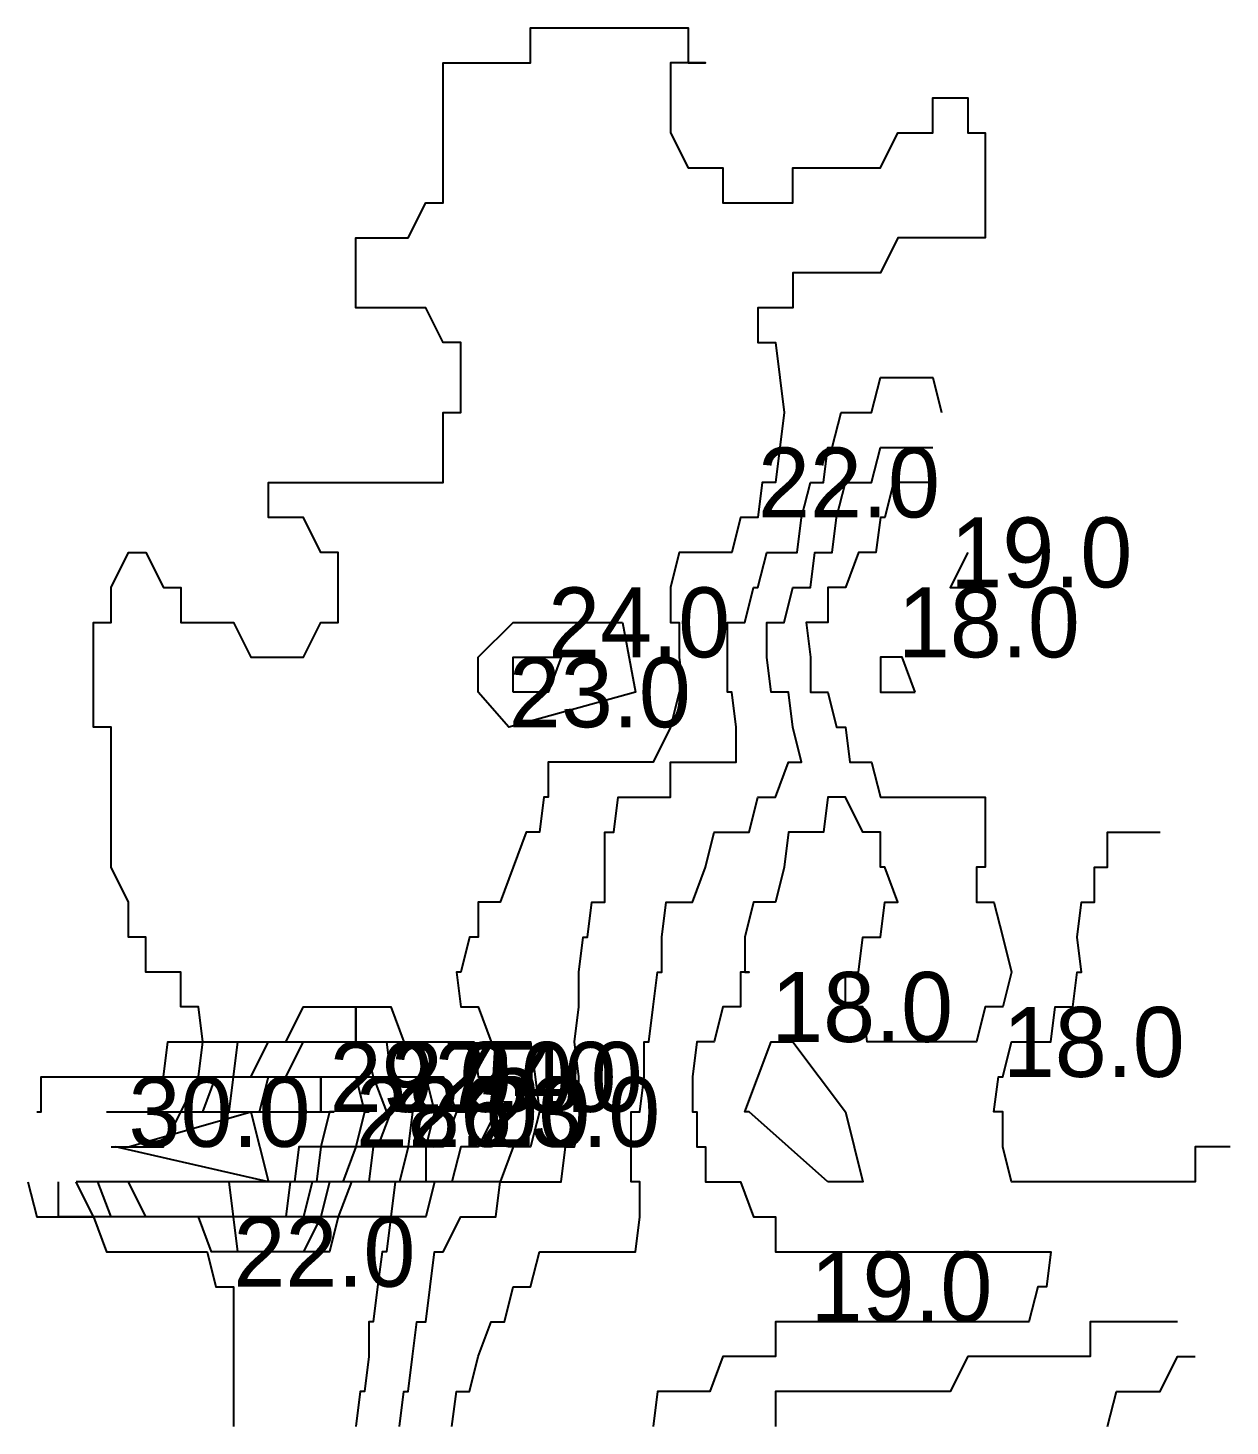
# Model space of a CAD drawing. Extents: x 570945 to 571084, y 5181390 to 5181594.
# Drawn here: x 571023.94 to 571041.12, y 5181518.51 to 5181538.5 of the extents above; entities that cross this region are included whole.
import ezdxf

# ---------------------------------------------------------------- set-up
doc = ezdxf.new("R2010")
doc.units = 0
for name, color, linetype in [('170', 7, 'CONTINUOUS'), ('180', 7, 'CONTINUOUS'), ('190', 7, 'CONTINUOUS'), ('200', 7, 'CONTINUOUS'), ('210', 7, 'CONTINUOUS'), ('220', 7, 'CONTINUOUS'), ('230', 7, 'CONTINUOUS'), ('240', 7, 'CONTINUOUS'), ('250', 7, 'CONTINUOUS'), ('260', 7, 'CONTINUOUS'), ('270', 7, 'CONTINUOUS'), ('280', 7, 'CONTINUOUS'), ('290', 7, 'CONTINUOUS'), ('300', 7, 'CONTINUOUS')]:
    doc.layers.add(name, color=color, linetype=linetype)

msp = doc.modelspace()

# ---------------------------------------------------------------- linework, layer by layer
at = {"layer": '170'}
msp.add_lwpolyline([(571039.375, 5181518.5), (571039.5, 5181519), (571039.625, 5181519), (571039.75, 5181519), (571039.875, 5181519), (571040.125, 5181519), (571040.375, 5181519.5), (571040.625, 5181519.5)], dxfattribs=at)
at = {"layer": '180'}
for points in [[(571036.625, 5181529), (571036.4375, 5181529.5), (571036.375, 5181529.5), (571036.125, 5181529.5), (571036.125, 5181529), (571036.375, 5181529)], [(571035.375, 5181522), (571034.25, 5181523), (571034.1875, 5181523), (571034.5625, 5181524), (571034.875, 5181524), (571035.625, 5181523), (571035.875, 5181522)]]:
    msp.add_lwpolyline(points, close=True, dxfattribs=at)
for points in [[(571041.125, 5181522.5), (571040.875, 5181522.5), (571040.625, 5181522.5), (571040.625, 5181522), (571040.375, 5181522), (571040.125, 5181522), (571039.875, 5181522), (571039.625, 5181522), (571039.375, 5181522), (571039.125, 5181522), (571038.875, 5181522), (571038.625, 5181522), (571038.375, 5181522), (571038.125, 5181522), (571038, 5181522), (571037.875, 5181522.5), (571037.875, 5181523), (571037.8125, 5181523), (571037.75, 5181523), (571037.8125, 5181523.5), (571037.875, 5181523.5), (571038, 5181524), (571038.125, 5181524), (571038.3125, 5181524), (571038.375, 5181524), (571038.5625, 5181524), (571038.625, 5181524.5), (571038.8125, 5181524.5), (571038.875, 5181524.5), (571038.9375, 5181525), (571039, 5181525), (571038.9375, 5181525.5), (571039, 5181526), (571039.0625, 5181526), (571039.125, 5181526), (571039.1875, 5181526), (571039.1875, 5181526.5), (571039.375, 5181526.5), (571039.375, 5181527), (571039.625, 5181527), (571039.875, 5181527), (571040.125, 5181527)], [(571040.375, 5181520), (571040.125, 5181520), (571039.875, 5181520), (571039.625, 5181520), (571039.375, 5181520), (571039.125, 5181520), (571039.125, 5181519.5), (571038.875, 5181519.5), (571038.625, 5181519.5), (571038.375, 5181519.5), (571038.3125, 5181519.5), (571038.125, 5181519.5), (571037.875, 5181519.5), (571037.625, 5181519.5), (571037.375, 5181519.5), (571037.125, 5181519), (571036.875, 5181519), (571036.625, 5181519), (571036.375, 5181519), (571036.125, 5181519), (571035.875, 5181519), (571035.625, 5181519), (571035.375, 5181519), (571035.125, 5181519), (571035.0625, 5181519), (571034.875, 5181519), (571034.625, 5181519), (571034.625, 5181518.5)]]:
    msp.add_lwpolyline(points, dxfattribs=at)
at = {"layer": '190'}
for points in [[(571036.875, 5181532), (571036.625, 5181532), (571036.375, 5181532), (571036.3125, 5181532), (571036.1875, 5181531.5), (571036.125, 5181531.5), (571036.0625, 5181531), (571036, 5181531), (571035.875, 5181531), (571035.8125, 5181531), (571035.625, 5181530.5), (571035.5625, 5181530.5), (571035.375, 5181530.5), (571035.375, 5181530), (571035.1875, 5181530), (571035.125, 5181530), (571035.0625, 5181530), (571035.125, 5181529.5), (571035.125, 5181529), (571035.25, 5181529), (571035.375, 5181529), (571035.5, 5181528.5), (571035.625, 5181528.5), (571035.6875, 5181528), (571035.8125, 5181528), (571035.875, 5181528), (571036, 5181528), (571036.125, 5181527.5), (571036.375, 5181527.5), (571036.625, 5181527.5), (571036.875, 5181527.5), (571037.125, 5181527.5), (571037.375, 5181527.5), (571037.625, 5181527.5), (571037.625, 5181527), (571037.625, 5181526.5), (571037.5, 5181526.5), (571037.5, 5181526), (571037.625, 5181526), (571037.75, 5181526), (571037.875, 5181525.5), (571038, 5181525), (571037.875, 5181524.5), (571037.8125, 5181524.5), (571037.625, 5181524.5), (571037.5, 5181524), (571037.375, 5181524), (571037.125, 5181524), (571036.875, 5181524), (571036.625, 5181524), (571036.375, 5181524), (571036.125, 5181524), (571035.9375, 5181524), (571035.875, 5181524.5), (571035.6875, 5181524.5), (571035.625, 5181524.5), (571035.625, 5181525), (571035.8125, 5181525), (571035.875, 5181525.5), (571036.0625, 5181525.5), (571036.125, 5181525.5), (571036.1875, 5181526), (571036.375, 5181526), (571036.1875, 5181526.5), (571036.125, 5181526.5), (571036.125, 5181527), (571036, 5181527), (571035.875, 5181527), (571035.625, 5181527.5), (571035.375, 5181527.5), (571035.3125, 5181527), (571035.125, 5181527), (571035, 5181527), (571034.875, 5181527), (571034.8125, 5181527), (571034.75, 5181526.5), (571034.625, 5181526), (571034.5, 5181526), (571034.375, 5181526), (571034.3125, 5181526), (571034.1875, 5181525.5), (571034.1875, 5181525), (571034.25, 5181525), (571034.125, 5181525), (571034.125, 5181524.5), (571033.9375, 5181524.5), (571033.875, 5181524.5), (571033.75, 5181524), (571033.625, 5181524), (571033.5, 5181524), (571033.4375, 5181523.5), (571033.4375, 5181523), (571033.5, 5181523), (571033.5, 5181522.5), (571033.625, 5181522.5), (571033.625, 5181522), (571033.75, 5181522), (571033.875, 5181522), (571034.125, 5181522), (571034.3125, 5181521.5), (571034.375, 5181521.5), (571034.625, 5181521.5), (571034.625, 5181521), (571034.875, 5181521), (571035.125, 5181521), (571035.375, 5181521), (571035.625, 5181521), (571035.875, 5181521), (571036.125, 5181521), (571036.375, 5181521), (571036.625, 5181521), (571036.875, 5181521), (571037.125, 5181521), (571037.375, 5181521), (571037.625, 5181521), (571037.875, 5181521), (571038.125, 5181521), (571038.375, 5181521), (571038.5625, 5181521), (571038.5, 5181520.5), (571038.375, 5181520.5), (571038.25, 5181520), (571038.125, 5181520), (571037.875, 5181520), (571037.625, 5181520), (571037.375, 5181520), (571037.125, 5181520), (571036.875, 5181520), (571036.625, 5181520), (571036.375, 5181520), (571036.125, 5181520), (571035.875, 5181520), (571035.625, 5181520), (571035.375, 5181520), (571035.125, 5181520), (571034.875, 5181520), (571034.625, 5181520), (571034.625, 5181519.5), (571034.375, 5181519.5), (571034.125, 5181519.5), (571033.875, 5181519.5), (571033.6875, 5181519), (571033.625, 5181519), (571033.375, 5181519), (571033.125, 5181519), (571032.9375, 5181519), (571032.875, 5181518.5)], [(571037.375, 5181531), (571037.125, 5181530.5), (571037.375, 5181530.5)]]:
    msp.add_lwpolyline(points, dxfattribs=at)
at = {"layer": '200'}
msp.add_lwpolyline([(571030, 5181518.5), (571030.0625, 5181519), (571030.125, 5181519), (571030.25, 5181519), (571030.375, 5181519.5), (571030.5625, 5181520), (571030.625, 5181520), (571030.75, 5181520), (571030.875, 5181520.5), (571031.125, 5181520.5), (571031.25, 5181521), (571031.375, 5181521), (571031.625, 5181521), (571031.875, 5181521), (571032.125, 5181521), (571032.375, 5181521), (571032.625, 5181521), (571032.6875, 5181521.5), (571032.6875, 5181522), (571032.625, 5181522), (571032.5625, 5181522), (571032.5625, 5181522.5), (571032.5625, 5181523), (571032.625, 5181523), (571032.6875, 5181523), (571032.75, 5181523.5), (571032.75, 5181524), (571032.8125, 5181524), (571032.875, 5181524.5), (571032.9375, 5181525), (571033, 5181525), (571033, 5181525.5), (571033.0625, 5181526), (571033.125, 5181526), (571033.1875, 5181526), (571033.375, 5181526), (571033.4375, 5181526), (571033.625, 5181526.5), (571033.75, 5181527), (571033.875, 5181527), (571034.125, 5181527), (571034.25, 5181527), (571034.375, 5181527.5), (571034.5, 5181527.5), (571034.625, 5181527.5), (571034.8125, 5181528), (571034.875, 5181528), (571035, 5181528), (571034.875, 5181528.5), (571034.8125, 5181529), (571034.6875, 5181529), (571034.625, 5181529), (571034.5625, 5181529), (571034.5, 5181529.5), (571034.5, 5181530), (571034.5625, 5181530), (571034.625, 5181530), (571034.75, 5181530), (571034.875, 5181530.5), (571034.9375, 5181530.5), (571035.125, 5181530.5), (571035.1875, 5181531), (571035.3125, 5181531), (571035.375, 5181531), (571035.4375, 5181531), (571035.5, 5181531.5), (571035.625, 5181532), (571035.75, 5181532), (571035.875, 5181532), (571036, 5181532), (571036.125, 5181532.5), (571036.375, 5181532.5), (571036.5, 5181532.5), (571036.625, 5181532.5), (571036.875, 5181532.5)], dxfattribs=at)
at = {"layer": '210'}
msp.add_lwpolyline([(571029.25, 5181518.5), (571029.3125, 5181519), (571029.375, 5181519), (571029.4375, 5181519.5), (571029.5, 5181520), (571029.5625, 5181520), (571029.625, 5181520), (571029.6875, 5181520.5), (571029.75, 5181521), (571029.8125, 5181521), (571029.875, 5181521), (571030.125, 5181521.5), (571030.1875, 5181521.5), (571030.375, 5181521.5), (571030.625, 5181521.5), (571030.6875, 5181522), (571030.875, 5181522), (571031.125, 5181522), (571031.1875, 5181522), (571031.375, 5181522), (571031.5625, 5181522), (571031.625, 5181522.5), (571031.75, 5181522.5), (571031.875, 5181523), (571031.8125, 5181523), (571031.8125, 5181523.5), (571031.75, 5181524), (571031.8125, 5181524.5), (571031.8125, 5181525), (571031.875, 5181525.5), (571031.9375, 5181525.5), (571032, 5181526), (571032.0625, 5181526), (571032.125, 5181526), (571032.1875, 5181526), (571032.1875, 5181526.5), (571032.1875, 5181527), (571032.25, 5181527), (571032.3125, 5181527), (571032.375, 5181527.5), (571032.5625, 5181527.5), (571032.625, 5181527.5), (571032.875, 5181527.5), (571033.125, 5181527.5), (571033.125, 5181528), (571033.375, 5181528), (571033.625, 5181528), (571033.6875, 5181528), (571033.875, 5181528), (571034.0625, 5181528), (571034.0625, 5181528.5), (571034, 5181529), (571033.9375, 5181529), (571033.9375, 5181529.5), (571033.9375, 5181530), (571034, 5181530), (571034.125, 5181530), (571034.1875, 5181530), (571034.3125, 5181530.5), (571034.375, 5181530.5), (571034.5, 5181531), (571034.625, 5181531), (571034.75, 5181531), (571034.875, 5181531), (571034.9375, 5181531), (571035, 5181531.5), (571035.125, 5181532), (571035.1875, 5181532), (571035.3125, 5181532), (571035.375, 5181532.5), (571035.4375, 5181532.5), (571035.5625, 5181533), (571035.625, 5181533), (571035.75, 5181533), (571035.875, 5181533), (571036, 5181533), (571036.125, 5181533.5), (571036.375, 5181533.5), (571036.625, 5181533.5), (571036.875, 5181533.5), (571037, 5181533)], dxfattribs=at)
at = {"layer": '220'}
for points in [[(571024.0625, 5181523), (571024.125, 5181523), (571024.125, 5181523.5), (571024.1875, 5181523.5), (571024.375, 5181523.5), (571024.625, 5181523.5), (571024.875, 5181523.5), (571025.125, 5181523.5), (571025.375, 5181523.5), (571025.625, 5181523.5), (571025.875, 5181523.5), (571025.9375, 5181524), (571026.125, 5181524), (571026.1875, 5181524), (571026.375, 5181524), (571026.4375, 5181524), (571026.375, 5181524.5), (571026.125, 5181524.5), (571026.125, 5181525), (571025.875, 5181525), (571025.625, 5181525), (571025.625, 5181525.5), (571025.375, 5181525.5), (571025.375, 5181526), (571025.125, 5181526.5), (571025.125, 5181527), (571025.125, 5181527.5), (571025.125, 5181528), (571025.125, 5181528.5), (571024.875, 5181528.5), (571024.875, 5181529), (571024.875, 5181529.5), (571024.875, 5181530), (571025.125, 5181530), (571025.125, 5181530.5), (571025.375, 5181531), (571025.625, 5181531), (571025.875, 5181530.5), (571026.125, 5181530.5), (571026.125, 5181530), (571026.375, 5181530), (571026.625, 5181530), (571026.875, 5181530), (571027.125, 5181529.5), (571027.375, 5181529.5), (571027.625, 5181529.5), (571027.875, 5181529.5), (571028.125, 5181530), (571028.375, 5181530), (571028.375, 5181530.5), (571028.375, 5181531), (571028.125, 5181531), (571027.875, 5181531.5), (571027.625, 5181531.5), (571027.375, 5181531.5), (571027.375, 5181532), (571027.625, 5181532), (571027.875, 5181532), (571028.125, 5181532), (571028.375, 5181532), (571028.625, 5181532), (571028.875, 5181532), (571029.125, 5181532), (571029.375, 5181532), (571029.625, 5181532), (571029.875, 5181532), (571029.875, 5181532.5), (571029.875, 5181533), (571030.125, 5181533), (571030.125, 5181533.5), (571030.125, 5181534), (571029.875, 5181534), (571029.625, 5181534.5), (571029.375, 5181534.5), (571029.125, 5181534.5), (571028.875, 5181534.5), (571028.625, 5181534.5), (571028.625, 5181535), (571028.625, 5181535.5), (571028.875, 5181535.5), (571029.125, 5181535.5), (571029.375, 5181535.5), (571029.625, 5181536), (571029.875, 5181536), (571029.875, 5181536.5), (571029.875, 5181537), (571029.875, 5181537.5), (571029.875, 5181538), (571030.125, 5181538), (571030.375, 5181538), (571030.625, 5181538), (571030.875, 5181538), (571031.125, 5181538), (571031.125, 5181538.5), (571031.375, 5181538.5), (571031.625, 5181538.5), (571031.875, 5181538.5), (571032.125, 5181538.5), (571032.375, 5181538.5), (571032.625, 5181538.5), (571032.875, 5181538.5), (571033.125, 5181538.5), (571033.375, 5181538.5), (571033.375, 5181538), (571033.625, 5181538), (571033.375, 5181538), (571033.125, 5181538), (571033.125, 5181537.5), (571033.125, 5181537), (571033.375, 5181536.5), (571033.625, 5181536.5), (571033.875, 5181536.5), (571033.875, 5181536), (571034.125, 5181536), (571034.375, 5181536), (571034.625, 5181536), (571034.875, 5181536), (571034.875, 5181536.5), (571035.125, 5181536.5), (571035.375, 5181536.5), (571035.625, 5181536.5), (571035.875, 5181536.5), (571036.125, 5181536.5), (571036.375, 5181537), (571036.625, 5181537), (571036.875, 5181537), (571036.875, 5181537.5), (571037.125, 5181537.5), (571037.375, 5181537.5), (571037.375, 5181537), (571037.625, 5181537), (571037.625, 5181536.5), (571037.625, 5181536), (571037.625, 5181535.5), (571037.375, 5181535.5), (571037.125, 5181535.5), (571036.875, 5181535.5), (571036.625, 5181535.5), (571036.375, 5181535.5), (571036.125, 5181535), (571035.875, 5181535), (571035.625, 5181535), (571035.375, 5181535), (571035.125, 5181535), (571034.875, 5181535), (571034.875, 5181534.5), (571034.625, 5181534.5), (571034.375, 5181534.5), (571034.375, 5181534), (571034.625, 5181534), (571034.6875, 5181533.5), (571034.75, 5181533), (571034.6875, 5181532.5), (571034.625, 5181532), (571034.5625, 5181532), (571034.4375, 5181532), (571034.375, 5181531.5), (571034.25, 5181531.5), (571034.125, 5181531.5), (571034, 5181531), (571033.875, 5181531), (571033.625, 5181531), (571033.375, 5181531), (571033.25, 5181531), (571033.125, 5181530.5), (571033.125, 5181530), (571033.1875, 5181530), (571033.25, 5181530), (571033.25, 5181529.5), (571033.3125, 5181529), (571033.25, 5181529), (571033.125, 5181528.5), (571032.875, 5181528), (571032.625, 5181528), (571032.375, 5181528), (571032.125, 5181528), (571031.875, 5181528), (571031.625, 5181528), (571031.375, 5181528), (571031.375, 5181527.5), (571031.3125, 5181527.5), (571031.25, 5181527), (571031.1875, 5181527), (571031.125, 5181527), (571031.0625, 5181527), (571030.875, 5181526.5), (571030.6875, 5181526), (571030.625, 5181526), (571030.5625, 5181526), (571030.375, 5181526), (571030.375, 5181525.5), (571030.25, 5181525.5), (571030.125, 5181525), (571030.0625, 5181525), (571030.125, 5181524.5), (571030.375, 5181524.5), (571030.5625, 5181524), (571030.625, 5181524), (571030.875, 5181524), (571031.125, 5181524), (571031.1875, 5181523.5), (571031.25, 5181523), (571031.3125, 5181523), (571031.25, 5181523), (571031.125, 5181522.5), (571031.0625, 5181522.5), (571030.875, 5181522.5), (571030.6875, 5181522), (571030.625, 5181522), (571030.375, 5181522), (571030.25, 5181522), (571030.125, 5181522), (571029.875, 5181522), (571029.75, 5181522), (571029.625, 5181521.5), (571029.4375, 5181521.5), (571029.375, 5181521.5), (571029.125, 5181521.5), (571029.0625, 5181521), (571029, 5181521), (571028.9375, 5181520.5), (571028.875, 5181520), (571028.8125, 5181520), (571028.8125, 5181519.5), (571028.75, 5181519), (571028.6875, 5181519), (571028.625, 5181518.5)], [(571023.9375, 5181522), (571024.0625, 5181521.5), (571024.125, 5181521.5), (571024.375, 5181521.5), (571024.625, 5181521.5), (571024.875, 5181521.5), (571025.0625, 5181521), (571025.125, 5181521), (571025.375, 5181521), (571025.625, 5181521), (571025.875, 5181521), (571026.125, 5181521), (571026.375, 5181521), (571026.4375, 5181521), (571026.5, 5181521), (571026.625, 5181520.5), (571026.875, 5181520.5), (571026.875, 5181520), (571026.875, 5181519.5), (571026.875, 5181519), (571026.875, 5181518.5)]]:
    msp.add_lwpolyline(points, dxfattribs=at)
at = {"layer": '230'}
msp.add_lwpolyline([(571032.4375, 5181530), (571032.625, 5181529), (571030.8125, 5181528.5), (571030.375, 5181529), (571030.375, 5181529.5), (571030.875, 5181530)], close=True, dxfattribs=at)
msp.add_lwpolyline([(571025.125, 5181523.5), (571025.375, 5181523.5), (571025.625, 5181523.5), (571025.875, 5181523.5), (571026, 5181523.5), (571026.125, 5181523.5), (571026.375, 5181523.5), (571026.4375, 5181524), (571026.625, 5181524), (571026.875, 5181524), (571027.0625, 5181524), (571027.125, 5181524), (571027.375, 5181524), (571027.625, 5181524), (571027.875, 5181524.5), (571028.125, 5181524.5), (571028.375, 5181524.5), (571028.625, 5181524.5), (571028.875, 5181524.5), (571029.125, 5181524.5), (571029.3125, 5181524), (571029.375, 5181524), (571029.625, 5181524), (571029.8125, 5181524), (571029.875, 5181524), (571030.125, 5181524), (571030.3125, 5181524), (571030.375, 5181523.5), (571030.5625, 5181523.5), (571030.625, 5181523.5), (571030.6875, 5181523), (571030.625, 5181523), (571030.375, 5181522.5), (571030.125, 5181522.5), (571030, 5181522), (571029.875, 5181522), (571029.625, 5181522), (571029.375, 5181522), (571029.1875, 5181522), (571029.125, 5181521.5), (571028.875, 5181521.5), (571028.625, 5181521.5), (571028.5625, 5181521.5), (571028.375, 5181521.5), (571028.25, 5181521), (571028.125, 5181521), (571027.875, 5181521), (571027.625, 5181521), (571027.375, 5181521), (571027.25, 5181521), (571027.125, 5181521), (571026.875, 5181521), (571026.625, 5181521), (571026.5625, 5181521), (571026.375, 5181521.5), (571026.125, 5181521.5), (571025.875, 5181521.5), (571025.625, 5181521.5), (571025.375, 5181521.5), (571025.125, 5181521.5), (571024.875, 5181521.5), (571024.8125, 5181521.5), (571024.625, 5181521.5), (571024.375, 5181521.5), (571024.375, 5181522)], dxfattribs=at)
at = {"layer": '240'}
msp.add_lwpolyline([(571030.875, 5181529), (571030.875, 5181529.5), (571031.375, 5181529.5), (571031.5625, 5181529.5), (571031.375, 5181529)], close=True, dxfattribs=at)
msp.add_lwpolyline([(571025.125, 5181523.5), (571025.375, 5181523.5), (571025.625, 5181523.5), (571025.875, 5181523.5), (571026.125, 5181523.5), (571026.375, 5181523.5), (571026.625, 5181523.5), (571026.875, 5181523.5), (571026.9375, 5181524), (571027.125, 5181524), (571027.375, 5181524), (571027.5625, 5181524), (571027.625, 5181524), (571027.875, 5181524), (571028.125, 5181524), (571028.375, 5181524), (571028.625, 5181524), (571028.625, 5181524.5), (571028.625, 5181524), (571028.875, 5181524), (571029.125, 5181524), (571029.375, 5181524), (571029.5625, 5181524), (571029.625, 5181523.5), (571029.875, 5181523.5), (571030.0625, 5181523), (571030.125, 5181523), (571030.1875, 5181523), (571030.125, 5181523), (571030.0625, 5181523), (571029.875, 5181522.5), (571029.625, 5181522.5), (571029.625, 5181522), (571029.375, 5181522), (571029.1875, 5181522), (571029.125, 5181522), (571028.875, 5181522), (571028.625, 5181522), (571028.5625, 5181522), (571028.375, 5181521.5), (571028.25, 5181521.5), (571028.125, 5181521.5), (571027.875, 5181521), (571027.625, 5181521), (571027.375, 5181521), (571027.125, 5181521), (571026.9375, 5181521), (571026.875, 5181521.5), (571026.625, 5181521.5), (571026.375, 5181521.5), (571026.125, 5181521.5), (571025.875, 5181521.5), (571025.625, 5181521.5), (571025.4375, 5181521.5), (571025.375, 5181521.5), (571025.125, 5181521.5), (571024.875, 5181521.5), (571024.625, 5181522)], dxfattribs=at)
at = {"layer": '250'}
msp.add_lwpolyline([(571025.125, 5181523), (571025.375, 5181523), (571025.625, 5181523), (571025.875, 5181523), (571026.125, 5181523), (571026.375, 5181523.5), (571026.625, 5181523.5), (571026.875, 5181523.5), (571027.125, 5181523.5), (571027.375, 5181524), (571027.625, 5181524), (571027.875, 5181524), (571028.0625, 5181524), (571028.125, 5181524), (571028.375, 5181524), (571028.625, 5181524), (571028.6875, 5181524), (571028.875, 5181524), (571029.0625, 5181524), (571029.125, 5181523.5), (571029.375, 5181523.5), (571029.625, 5181523.5), (571029.75, 5181523), (571029.8125, 5181523), (571029.75, 5181523), (571029.625, 5181522.5), (571029.5625, 5181522.5), (571029.375, 5181522.5), (571029.25, 5181522), (571029.125, 5181522), (571028.875, 5181522), (571028.6875, 5181522), (571028.625, 5181522), (571028.375, 5181522), (571028.25, 5181522), (571028.125, 5181521.5), (571027.9375, 5181521.5), (571027.875, 5181521.5), (571027.625, 5181521.5), (571027.375, 5181521.5), (571027.125, 5181521.5), (571026.875, 5181521.5), (571026.75, 5181521.5), (571026.625, 5181521.5), (571026.375, 5181521.5), (571026.125, 5181521.5), (571025.875, 5181521.5), (571025.625, 5181521.5), (571025.375, 5181521.5), (571025.125, 5181521.5), (571024.9375, 5181522), (571024.875, 5181522), (571024.625, 5181522)], dxfattribs=at)
at = {"layer": '260'}
msp.add_lwpolyline([(571025.0625, 5181523), (571025.125, 5181523), (571025.375, 5181523), (571025.625, 5181523), (571025.875, 5181523), (571026.125, 5181523), (571026.375, 5181523), (571026.4375, 5181523), (571026.625, 5181523.5), (571026.875, 5181523.5), (571027.0625, 5181523.5), (571027.125, 5181523.5), (571027.375, 5181523.5), (571027.625, 5181523.5), (571027.875, 5181524), (571028.125, 5181524), (571028.375, 5181524), (571028.625, 5181524), (571028.75, 5181524), (571028.875, 5181523.5), (571029.0625, 5181523.5), (571029.125, 5181523.5), (571029.375, 5181523), (571029.4375, 5181523), (571029.375, 5181522.5), (571029.25, 5181522.5), (571029.125, 5181522.5), (571028.875, 5181522.5), (571028.8125, 5181522), (571028.625, 5181522), (571028.375, 5181522), (571028.125, 5181522), (571028, 5181522), (571027.875, 5181521.5), (571027.625, 5181521.5), (571027.5625, 5181521.5), (571027.375, 5181521.5), (571027.1875, 5181521.5), (571027.125, 5181521.5), (571026.875, 5181521.5), (571026.625, 5181521.5), (571026.375, 5181521.5), (571026.125, 5181521.5), (571025.875, 5181521.5), (571025.625, 5181521.5), (571025.375, 5181522), (571025.125, 5181522), (571024.875, 5181522), (571024.8125, 5181522), (571024.625, 5181522)], dxfattribs=at)
at = {"layer": '270'}
msp.add_lwpolyline([(571025.125, 5181523), (571025.375, 5181523), (571025.625, 5181523), (571025.875, 5181523), (571026.125, 5181523), (571026.375, 5181523), (571026.625, 5181523), (571026.8125, 5181523), (571026.875, 5181523.5), (571027.125, 5181523.5), (571027.375, 5181523.5), (571027.625, 5181523.5), (571027.875, 5181523.5), (571028.125, 5181523.5), (571028.375, 5181523.5), (571028.625, 5181523.5), (571028.75, 5181523.5), (571028.875, 5181523.5), (571029.0625, 5181523), (571029.125, 5181523), (571028.9375, 5181522.5), (571028.875, 5181522.5), (571028.625, 5181522.5), (571028.4375, 5181522), (571028.375, 5181522), (571028.125, 5181522), (571028.0625, 5181522), (571027.875, 5181522), (571027.6875, 5181522), (571027.625, 5181521.5), (571027.375, 5181521.5), (571027.125, 5181521.5), (571026.875, 5181521.5), (571026.8125, 5181522), (571026.625, 5181522), (571026.375, 5181522), (571026.125, 5181522), (571025.875, 5181522), (571025.625, 5181522), (571025.375, 5181522), (571025.125, 5181522), (571025.0625, 5181522), (571024.875, 5181522), (571024.625, 5181522)], dxfattribs=at)
at = {"layer": '280'}
msp.add_lwpolyline([(571025.125, 5181523), (571025.375, 5181523), (571025.625, 5181523), (571025.875, 5181523), (571026.125, 5181523), (571026.375, 5181523), (571026.5, 5181523), (571026.625, 5181523), (571026.875, 5181523), (571027.125, 5181523), (571027.25, 5181523), (571027.375, 5181523.5), (571027.625, 5181523.5), (571027.875, 5181523.5), (571028.125, 5181523.5), (571028.375, 5181523.5), (571028.625, 5181523.5), (571028.75, 5181523), (571028.8125, 5181523), (571028.75, 5181523), (571028.625, 5181522.5), (571028.5, 5181522.5), (571028.375, 5181522.5), (571028.125, 5181522.5), (571028.0625, 5181522), (571027.875, 5181522), (571027.75, 5181522), (571027.625, 5181522), (571027.375, 5181522), (571027.125, 5181522), (571026.875, 5181522), (571026.625, 5181522), (571026.375, 5181522), (571026.125, 5181522), (571025.875, 5181522), (571025.625, 5181522), (571025.375, 5181522), (571025.125, 5181522), (571024.875, 5181522)], dxfattribs=at)
at = {"layer": '290'}
msp.add_lwpolyline([(571025.125, 5181522.5), (571025.375, 5181522.5), (571025.625, 5181522.5), (571025.875, 5181522.5), (571026.125, 5181523), (571026.375, 5181523), (571026.625, 5181523), (571026.875, 5181523), (571027.0625, 5181523), (571027.125, 5181523), (571027.375, 5181523), (571027.625, 5181523), (571027.875, 5181523), (571028.125, 5181523), (571028.125, 5181523.5), (571028.125, 5181523), (571028.3125, 5181523), (571028.25, 5181523), (571028.125, 5181522.5), (571027.875, 5181522.5), (571027.8125, 5181522.5), (571027.75, 5181522), (571027.625, 5181522), (571027.4375, 5181522), (571027.375, 5181522), (571027.1875, 5181522), (571027.125, 5181522), (571026.875, 5181522), (571026.625, 5181522), (571026.375, 5181522), (571026.125, 5181522), (571025.875, 5181522), (571025.625, 5181522), (571025.375, 5181522), (571025.125, 5181522)], dxfattribs=at)
at = {"layer": '300'}
msp.add_lwpolyline([(571025.1875, 5181522.5), (571025.375, 5181522.5), (571027.125, 5181523), (571027.375, 5181522)], close=True, dxfattribs=at)

# ---------------------------------------------------------------- texts
at = {"layer": '180'}
for p in [(571036.375, 5181529.5, 18), (571034.5625, 5181524, 18), (571037.875, 5181523.5, 18)]:
    msp.add_text('18.0', height=1, dxfattribs=at).set_placement(p)
at = {"layer": '190'}
for p in [(571037.125, 5181530.5, 19), (571035.125, 5181520, 19)]:
    msp.add_text('19.0', height=1, dxfattribs=at).set_placement(p)
at = {"layer": '220'}
for p in [(571034.375, 5181531.5, 22), (571026.875, 5181520.5, 22)]:
    msp.add_text('22.0', height=1, dxfattribs=at).set_placement(p)
at = {"layer": '230'}
for p in [(571030.8125, 5181528.5, 23), (571030.375, 5181522.5, 23)]:
    msp.add_text('23.0', height=1, dxfattribs=at).set_placement(p)
at = {"layer": '240'}
for p in [(571031.375, 5181529.5, 24), (571030.125, 5181523, 24)]:
    msp.add_text('24.0', height=1, dxfattribs=at).set_placement(p)
at = {"layer": '250'}
msp.add_text('25.0', height=1, dxfattribs=at).set_placement((571029.75, 5181523, 25))
at = {"layer": '260'}
msp.add_text('26.0', height=1, dxfattribs=at).set_placement((571029.375, 5181522.5, 26))
at = {"layer": '270'}
msp.add_text('27.0', height=1, dxfattribs=at).set_placement((571029.125, 5181523, 27))
at = {"layer": '280'}
msp.add_text('28.0', height=1, dxfattribs=at).set_placement((571028.625, 5181522.5, 28))
at = {"layer": '290'}
msp.add_text('29.0', height=1, dxfattribs=at).set_placement((571028.25, 5181523, 29))
at = {"layer": '300'}
msp.add_text('30.0', height=1, dxfattribs=at).set_placement((571025.375, 5181522.5, 30))

doc.saveas('drawing.dxf')
